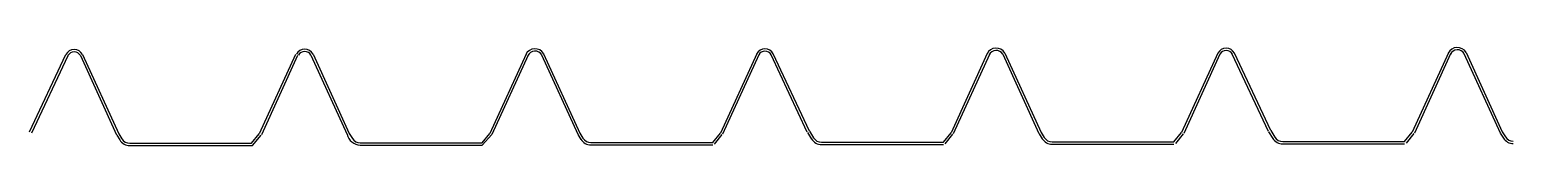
# Model space of a CAD drawing. Header units: millimetres. Extents: x 85.91 to 89.08, y 104.37 to 104.58.
import ezdxf

# ---------------------------------------------------------------- set-up
doc = ezdxf.new("R2010")
doc.units = ezdxf.units.MM
doc.header["$LTSCALE"] = 0.02

msp = doc.modelspace()

# ---------------------------------------------------------------- linework, layer by layer
for p, q in [((88.9366, 104.5676), (88.8593, 104.3983)), ((88.9366, 104.5676), (88.8593, 104.3983)), ((88.9742, 104.5683), (89.0515, 104.399)), ((85.9082, 104.3989), (85.9855, 104.5641)), ((85.9128, 104.3968), (85.9901, 104.562)), ((86.0164, 104.562), (86.0937, 104.3927)), ((86.0209, 104.5641), (86.0982, 104.3947)), ((86.4755, 104.5641), (86.3982, 104.3947)), ((86.4801, 104.562), (86.4028, 104.3927)), ((86.5086, 104.5627), (86.5859, 104.3934)), ((86.5131, 104.5648), (86.5904, 104.3955)), ((86.9677, 104.5648), (86.8904, 104.3955)), ((86.9677, 104.5648), (86.8904, 104.3955)), ((86.9723, 104.5627), (86.895, 104.3934)), ((87.0008, 104.5634), (87.0781, 104.3941)), ((87.0053, 104.5655), (87.0827, 104.3962)), ((87.46, 104.5655), (87.3827, 104.3962)), ((87.4645, 104.5634), (87.3872, 104.3941)), ((87.5681, 104.3982), (87.4908, 104.5634)), ((87.5727, 104.4003), (87.4953, 104.5655)), ((87.9522, 104.5662), (87.8749, 104.3969)), ((87.9522, 104.5662), (87.8749, 104.3969)), ((87.9567, 104.5641), (87.8794, 104.3948)), ((87.9852, 104.5648), (88.0625, 104.3955)), ((87.9898, 104.5669), (88.0671, 104.3976)), ((88.4444, 104.5669), (88.3671, 104.3976)), ((88.4489, 104.5648), (88.3716, 104.3955)), ((88.5525, 104.3996), (88.4752, 104.5648)), ((88.5571, 104.4017), (88.4798, 104.5669)), ((88.9411, 104.5655), (88.8638, 104.3962)), ((88.9696, 104.5662), (89.0469, 104.3969)), ((86.5904, 104.3955), (86.597, 104.3849)), ((86.8741, 104.3755), (86.8904, 104.3955)), ((86.8741, 104.3705), (86.895, 104.3934)), ((87.0784, 104.3935), (87.0849, 104.383)), ((87.0827, 104.3962), (87.0892, 104.3856)), ((87.3663, 104.3762), (87.3827, 104.3962)), ((87.3701, 104.373), (87.3865, 104.393)), ((87.5684, 104.3976), (87.5772, 104.3837)), ((87.5727, 104.4003), (87.5814, 104.3863)), ((87.8585, 104.3769), (87.8749, 104.3969)), ((87.8624, 104.3737), (87.8787, 104.3937)), ((88.0628, 104.3949), (88.0694, 104.3844)), ((88.0671, 104.3976), (88.0736, 104.387)), ((88.0906, 104.3776), (88.3507, 104.3776)), ((88.3507, 104.3776), (88.3671, 104.3976)), ((88.3546, 104.3744), (88.3709, 104.3944)), ((88.5528, 104.3991), (88.5616, 104.3851)), ((88.5571, 104.4017), (88.5658, 104.3877)), ((88.5828, 104.3783), (88.8429, 104.3783)), ((88.8429, 104.3783), (88.8593, 104.3983)), ((88.8468, 104.3751), (88.8631, 104.3951)), ((89.0472, 104.3963), (89.0538, 104.3858)), ((89.0515, 104.399), (89.058, 104.3884)), ((86.614, 104.3755), (86.8741, 104.3755)), ((86.614, 104.3705), (86.8741, 104.3705)), ((87.1062, 104.3762), (87.3663, 104.3762)), ((87.1062, 104.3712), (87.3663, 104.3712)), ((87.5984, 104.3769), (87.8585, 104.3769)), ((87.5984, 104.3719), (87.8585, 104.3719)), ((88.0906, 104.3726), (88.3507, 104.3726)), ((88.5828, 104.3733), (88.8429, 104.3733))]:
    msp.add_line(p, q)
for points in [[(86.094, 104.3921), (86.1005, 104.3816, 0.259521), (86.1218, 104.3697), (86.3842, 104.3697), (86.4021, 104.3916)], [(86.0982, 104.3947), (86.1048, 104.3842, 0.259521), (86.1218, 104.3747), (86.3819, 104.3747), (86.3982, 104.3947)]]:
    msp.add_lwpolyline(points, format="xyb")
for centre, radius, start, end in [((86.0032, 104.5547), 0.02, 27.8241, 152.1865), ((86.0032, 104.5547), 0.015, 27.8241, 152.1865), ((86.4954, 104.5555), 0.02, 27.8241, 152.1865), ((86.4954, 104.5555), 0.015, 27.8241, 152.1865), ((86.9868, 104.5547), 0.0215, 30.1977, 155.2797), ((86.9868, 104.5547), 0.0165, 30.1977, 155.2797), ((87.4776, 104.5562), 0.02, 27.8135, 152.1759), ((87.4776, 104.5562), 0.015, 27.8135, 152.1759), ((87.9712, 104.5561), 0.0215, 30.1977, 155.2797), ((87.9712, 104.5561), 0.0165, 30.1977, 155.2797), ((88.4621, 104.5576), 0.02, 27.8135, 152.1759), ((88.4621, 104.5576), 0.015, 27.8135, 152.1759), ((88.9556, 104.5575), 0.0215, 30.1977, 155.2797), ((88.9556, 104.5575), 0.0165, 30.1977, 155.2797), ((86.6154, 104.401), 0.0306, 193.4056, 267.283), ((86.614, 104.3955), 0.02, 211.806, 270), ((87.1062, 104.3962), 0.025, 211.806, 270), ((87.1062, 104.3962), 0.02, 211.806, 270), ((87.5984, 104.3969), 0.025, 211.806, 270), ((87.5984, 104.3969), 0.02, 211.806, 270), ((88.0906, 104.3976), 0.025, 211.806, 270), ((88.0906, 104.3976), 0.02, 211.806, 270), ((88.5828, 104.3983), 0.025, 211.806, 270), ((88.5828, 104.3983), 0.02, 211.806, 270), ((89.075, 104.399), 0.025, 211.806, 270), ((89.075, 104.399), 0.02, 211.806, 270)]:
    msp.add_arc(centre, radius, start, end)

doc.saveas('drawing.dxf')
